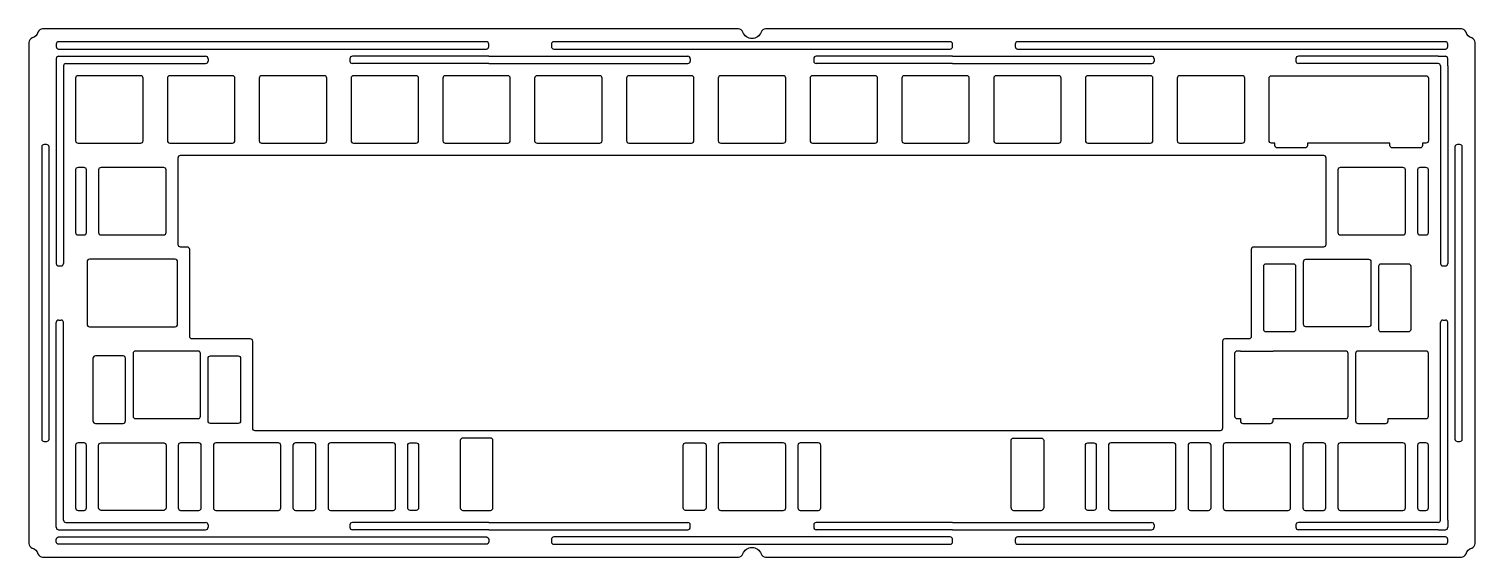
# Model space of a CAD drawing. Extents: x -7 to 293, y -102 to 7.
import ezdxf

# ---------------------------------------------------------------- set-up
doc = ezdxf.new("R2010")
doc.units = 0
doc.header["$MEASUREMENT"] = 0
doc.layers.get('0').update_dxf_attribs({"linetype": 'CONTINUOUS'})

msp = doc.modelspace()

# ---------------------------------------------------------------- linework, layer by layer
for p, q in [((-1.5, 1), (-1.5, -0.5)), ((-1, 1.5), (0.5, 1.5)), ((0.5, 1.5), (29.5, 1.5)), ((30, 1), (30, 0.5)), ((59.44, 1), (59.44, 0.5)), ((88.25, 1.5), (59.94, 1.5)), ((88.25, 0), (59.94, 0)), ((88.25, 1.5), (101.25, 1.5)), ((88.25, 0), (101.25, 0)), ((101.25, 1.5), (129.56, 1.5)), ((101.25, 0), (129.56, 0)), ((130.06, 1), (130.06, 0.5)), ((155.69, 1), (155.69, 0.5)), ((184.5, 1.5), (156.19, 1.5)), ((184.5, 0), (156.19, 0)), ((184.5, 1.5), (197.5, 1.5)), ((184.5, 0), (197.5, 0)), ((197.5, 1.5), (225.81, 1.5)), ((197.5, 0), (225.81, 0)), ((226.31, 1), (226.31, 0.5)), ((255.75, 1), (255.75, 0.5)), ((285.25, 1.5), (256.25, 1.5)), ((285.25, 0), (256.25, 0)), ((285.25, 1.5), (286.75, 1.5)), ((287.25, -0.5), (287.25, 1)), ((-1.5, -0.5), (-1.5, -41.5)), ((0, -0.5), (0, -41.5)), ((0.5, 0), (29.5, 0)), ((285.75, -0.5), (285.75, -41.5)), ((287.25, -0.5), (287.25, -41.5)), ((-1, -42), (-0.5, -42)), ((286.25, -42), (286.75, -42)), ((-1.5, -94.75), (-1.5, -53.75)), ((-1, -53.25), (-0.5, -53.25)), ((0, -94.75), (0, -53.75)), ((285.75, -94.75), (285.75, -53.75)), ((286.25, -53.25), (286.75, -53.25)), ((287.25, -94.75), (287.25, -53.75)), ((244.24, -59.68), (250.99, -59.68)), ((274.87, -59.68), (268.62, -59.68)), ((82.85, -92.73), (88.6, -92.73)), ((197.15, -92.73), (202.9, -92.73)), ((-1.5, -96.25), (-1.5, -94.75)), ((0.5, -95.25), (29.5, -95.25)), ((30, -95.75), (30, -96.25)), ((59.44, -95.75), (59.44, -96.25)), ((88.25, -95.25), (59.94, -95.25)), ((88.25, -95.25), (101.25, -95.25)), ((101.25, -95.25), (129.56, -95.25)), ((130.06, -96.25), (130.06, -95.75)), ((155.69, -95.75), (155.69, -96.25)), ((184.5, -95.25), (156.19, -95.25)), ((184.5, -95.25), (197.5, -95.25)), ((197.5, -95.25), (225.81, -95.25)), ((226.31, -95.75), (226.31, -96.25)), ((255.75, -95.75), (255.75, -96.25)), ((285.25, -95.25), (256.25, -95.25)), ((287.25, -94.75), (287.25, -96.25)), ((-1, -96.75), (0.5, -96.75)), ((0.5, -96.75), (29.5, -96.75)), ((88.25, -96.75), (59.94, -96.75)), ((88.25, -96.75), (101.25, -96.75)), ((101.25, -96.75), (129.56, -96.75)), ((184.5, -96.75), (156.19, -96.75)), ((184.5, -96.75), (197.5, -96.75)), ((197.5, -96.75), (225.81, -96.75)), ((285.25, -96.75), (256.25, -96.75)), ((285.25, -96.75), (286.75, -96.75))]:
    msp.add_line(p, q)
for points in [[(140.99, 6.51, 0.317837), (140.05, 7.17), (-4.34, 7.17, 0.317837), (-5.29, 6.5, -0.226541), (-6.5, 5.29, 0.317837), (-7.17, 4.34), (-7.17, -99.59, 0.317837), (-6.5, -100.54, -0.226542), (-5.29, -101.75, 0.317837), (-4.34, -102.42), (140.05, -102.42, 0.317838), (140.99, -101.76, -0.707105), (144.76, -101.76, 0.317837), (145.7, -102.42), (290.09, -102.42, 0.317837), (291.04, -101.75, -0.226541), (292.25, -100.54, 0.317837), (292.92, -99.59), (292.92, 4.34, 0.317838), (292.25, 5.29, -0.226542), (291.04, 6.5, 0.317843), (290.09, 7.17), (145.7, 7.17, 0.317835), (144.76, 6.51, -0.707106)], [(-1.5, 4), (-1.5, 3.5, 0.414214), (-1, 3), (87.75, 3, 0.414214), (88.25, 3.5), (88.25, 4, 0.414214), (87.75, 4.5), (-1, 4.5, 0.414214)], [(184, 4.5), (101.75, 4.5, 0.414214), (101.25, 4), (101.25, 3.5, 0.414214), (101.75, 3), (184, 3, 0.414214), (184.5, 3.5), (184.5, 4, 0.414214)], [(197.5, 4), (197.5, 3.5, 0.414214), (198, 3), (286.75, 3, 0.414214), (287.25, 3.5), (287.25, 4, 0.414214), (286.75, 4.5), (198, 4.5, 0.414214)], [(3.02, -2.53, 0.414214), (2.52, -3.03), (2.52, -16.03, 0.414214), (3.02, -16.53), (16.02, -16.53, 0.414214), (16.52, -16.03), (16.52, -3.03, 0.414214), (16.02, -2.53)], [(35.07, -2.53), (22.07, -2.53, 0.414214), (21.57, -3.03), (21.57, -16.03, 0.414214), (22.07, -16.53), (35.07, -16.53, 0.414214), (35.57, -16.03), (35.57, -3.03, 0.414214)], [(41.12, -16.53), (54.13, -16.53, 0.414214), (54.62, -16.03), (54.62, -3.03, 0.414214), (54.13, -2.53), (41.12, -2.53, 0.414214), (40.62, -3.03), (40.62, -16.03, 0.414214)], [(59.68, -3.03), (59.68, -16.03, 0.414214), (60.18, -16.53), (73.18, -16.53, 0.414214), (73.68, -16.03), (73.68, -3.03, 0.414214), (73.18, -2.53), (60.18, -2.53, 0.414214)], [(79.23, -16.53), (92.22, -16.53, 0.414214), (92.72, -16.03), (92.72, -3.03, 0.414214), (92.22, -2.53), (79.23, -2.53, 0.414214), (78.73, -3.03), (78.73, -16.03, 0.414214)], [(98.28, -2.53, 0.414214), (97.77, -3.03), (97.77, -16.03, 0.414214), (98.28, -16.53), (111.28, -16.53, 0.414214), (111.78, -16.03), (111.78, -3.03, 0.414214), (111.28, -2.53)], [(130.82, -3.03, 0.414214), (130.32, -2.53), (117.33, -2.53, 0.414214), (116.83, -3.03), (116.83, -16.03, 0.414214), (117.33, -16.53), (130.32, -16.53, 0.414214), (130.82, -16.03)], [(149.37, -16.53, 0.414214), (149.88, -16.03), (149.88, -3.03, 0.414214), (149.37, -2.53), (136.38, -2.53, 0.414214), (135.88, -3.03), (135.88, -16.03, 0.414214), (136.38, -16.53)], [(155.43, -2.53, 0.414214), (154.93, -3.03), (154.93, -16.03, 0.414214), (155.43, -16.53), (168.43, -16.53, 0.414214), (168.93, -16.03), (168.93, -3.03, 0.414214), (168.43, -2.53)], [(173.97, -3.03), (173.97, -16.03, 0.414214), (174.47, -16.53), (187.47, -16.53, 0.414214), (187.97, -16.03), (187.97, -3.03, 0.414214), (187.47, -2.53), (174.47, -2.53, 0.414214)], [(193.03, -16.03, 0.414214), (193.53, -16.53), (206.53, -16.53, 0.414214), (207.03, -16.03), (207.03, -3.03, 0.414214), (206.53, -2.53), (193.53, -2.53, 0.414214), (193.03, -3.03)], [(226.07, -3.03, 0.414214), (225.57, -2.53), (212.57, -2.53, 0.414214), (212.07, -3.03), (212.07, -16.03, 0.414214), (212.57, -16.53), (225.57, -16.53, 0.414214), (226.07, -16.03)], [(231.12, -16.03, 0.414214), (231.62, -16.53), (244.62, -16.53, 0.414214), (245.12, -16.03), (245.12, -3.03, 0.414214), (244.62, -2.53), (231.62, -2.53, 0.414214), (231.12, -3.03)], [(275.26, -16.53), (258.14, -16.53), (258.14, -17.03, -0.414214), (257.64, -17.53), (251.89, -17.53, -0.414214), (251.39, -17.03), (251.39, -16.53), (250.68, -16.53, -0.414214), (250.18, -16.03), (250.18, -3.03, -0.414214), (250.68, -2.53), (282.73, -2.53, -0.414214), (283.23, -3.03), (283.23, -16.03, -0.414214), (282.73, -16.53), (282.01, -16.53), (282.01, -17.03, -0.414214), (281.51, -17.53), (275.76, -17.53, -0.414214), (275.26, -17.03)], [(-4, -78.44), (-3.5, -78.44, 0.414214), (-3, -77.94), (-3, -17.31, 0.414214), (-3.5, -16.81), (-4, -16.81, 0.414214), (-4.5, -17.31), (-4.5, -77.94, 0.414214)], [(289.75, -78.44, 0.414214), (290.25, -77.94), (290.25, -17.31, 0.414214), (289.75, -16.81), (289.25, -16.81, 0.414214), (288.75, -17.31), (288.75, -77.94, 0.414214), (289.25, -78.44)], [(23.81, -37.6), (23.81, -19.55, -0.414214), (24.31, -19.05), (261.44, -19.05, -0.414214), (261.94, -19.55), (261.94, -37.6, -0.414214), (261.44, -38.1), (246.98, -38.1, 0.414214), (246.48, -38.6), (246.48, -56.65, -0.414214), (245.98, -57.15), (241.01, -57.15, 0.414214), (240.51, -57.65), (240.51, -75.7, -0.414214), (240.01, -76.2), (39.77, -76.2, -0.414214), (39.27, -75.7), (39.27, -57.65, 0.414214), (38.77, -57.15), (26.69, -57.15, -0.414214), (26.19, -56.65), (26.19, -38.6, 0.414214), (25.69, -38.1), (24.31, -38.1, -0.414214)], [(4.26, -21.58), (3.02, -21.58, 0.414214), (2.52, -22.08), (2.52, -35.08, 0.414214), (3.02, -35.58), (4.26, -35.58, 0.414214), (4.76, -35.08), (4.76, -22.08, 0.414214)], [(7.79, -21.58, 0.414214), (7.29, -22.08), (7.29, -35.08, 0.414214), (7.79, -35.58), (20.79, -35.58, 0.414214), (21.29, -35.08), (21.29, -22.08, 0.414214), (20.79, -21.58)], [(264.96, -35.58), (277.96, -35.58, 0.414214), (278.46, -35.08), (278.46, -22.08, 0.414214), (277.96, -21.58), (264.96, -21.58, 0.414214), (264.46, -22.08), (264.46, -35.08, 0.414214)], [(282.73, -21.58), (281.49, -21.58, 0.414214), (280.99, -22.08), (280.99, -35.08, 0.414214), (281.49, -35.58), (282.73, -35.58, 0.414214), (283.23, -35.08), (283.23, -22.08, 0.414214)], [(5.41, -54.63), (23.17, -54.63, 0.414214), (23.67, -54.13), (23.67, -41.13, 0.414214), (23.17, -40.63), (5.41, -40.63, 0.414214), (4.91, -41.13), (4.91, -54.13, 0.414214)], [(249.51, -41.63, 0.414214), (249.01, -42.13), (249.01, -55.13, 0.414214), (249.51, -55.63), (255.26, -55.63, 0.414214), (255.76, -55.13), (255.76, -42.13, 0.414214), (255.26, -41.63)], [(257.82, -54.63, -0.414214), (257.32, -54.13), (257.32, -41.13, -0.414214), (257.82, -40.63), (270.82, -40.63, -0.414214), (271.32, -41.13), (271.32, -54.13, -0.414214), (270.82, -54.63)], [(279.63, -42.13, 0.414214), (279.13, -41.63), (273.38, -41.63, 0.414214), (272.88, -42.13), (272.88, -55.13, 0.414214), (273.38, -55.63), (279.13, -55.63, 0.414214), (279.63, -55.13)], [(27.93, -73.68, 0.414214), (28.43, -73.18), (28.43, -60.18, 0.414214), (27.93, -59.68), (14.93, -59.68, 0.414214), (14.43, -60.18), (14.43, -73.18, 0.414214), (14.93, -73.68)], [(6.62, -60.68, 0.414214), (6.12, -61.17), (6.12, -74.18, 0.414214), (6.62, -74.68), (12.37, -74.68, 0.414214), (12.87, -74.18), (12.87, -61.17, 0.414214), (12.37, -60.68)], [(30.49, -60.68), (36.24, -60.68, -0.414214), (36.74, -61.17), (36.74, -74.18, -0.414214), (36.24, -74.68), (30.49, -74.68, -0.414214), (29.99, -74.18), (29.99, -61.17, -0.414214)], [(3.02, -92.73), (4.26, -92.73, 0.414214), (4.76, -92.23), (4.76, -79.23, 0.414214), (4.26, -78.73), (3.02, -78.73, 0.414214), (2.52, -79.23), (2.52, -92.23, 0.414214)], [(7.29, -92.23), (7.29, -79.23, -0.414214), (7.79, -78.73), (20.79, -78.73, -0.414214), (21.29, -79.23), (21.29, -92.23, -0.414214), (20.79, -92.73), (7.79, -92.73, -0.414214)], [(25.55, -92.73), (28.08, -92.73, 0.414214), (28.58, -92.23), (28.58, -79.23, 0.414214), (28.08, -78.73), (26.84, -78.73), (24.31, -78.73, 0.414214), (23.81, -79.23), (23.81, -92.23, 0.414214), (24.31, -92.73)], [(44.6, -78.73), (31.6, -78.73, 0.414214), (31.1, -79.23), (31.1, -92.23, 0.414214), (31.6, -92.73), (44.6, -92.73, 0.414214), (45.1, -92.23), (45.1, -79.23, 0.414214)], [(50.65, -92.73), (51.89, -92.73, 0.414214), (52.39, -92.23), (52.39, -79.23, 0.414214), (51.89, -78.73), (50.65, -78.73), (48.12, -78.73, 0.414214), (47.62, -79.23), (47.62, -92.23, 0.414214), (48.12, -92.73)], [(68.41, -78.73), (55.41, -78.73, 0.414214), (54.91, -79.23), (54.91, -92.23, 0.414214), (55.41, -92.73), (68.41, -92.73, 0.414214), (68.91, -92.23), (68.91, -79.23, 0.414214)], [(71.44, -79.23, -0.414214), (71.94, -78.73), (73.18, -78.73, -0.414214), (73.68, -79.23), (73.68, -92.23, -0.414214), (73.18, -92.73), (71.94, -92.73, -0.414214), (71.44, -92.23)], [(129.09, -78.73), (132.85, -78.73, -0.414214), (133.35, -79.23), (133.35, -92.23, -0.414214), (132.85, -92.73), (129.09, -92.73, -0.414214), (128.59, -92.23), (128.59, -79.23, -0.414214)], [(149.88, -79.23, 0.414214), (149.37, -78.73), (136.38, -78.73, 0.414214), (135.88, -79.23), (135.88, -92.23, 0.414214), (136.38, -92.73), (149.37, -92.73, 0.414214), (149.88, -92.23)], [(156.66, -78.73), (152.9, -78.73, 0.414214), (152.4, -79.23), (152.4, -92.23, 0.414214), (152.9, -92.73), (156.66, -92.73, 0.414214), (157.16, -92.23), (157.16, -79.23, 0.414214)], [(212.07, -79.23, -0.414214), (212.57, -78.73), (213.81, -78.73, -0.414214), (214.31, -79.23), (214.31, -92.23, -0.414214), (213.81, -92.73), (212.57, -92.73, -0.414214), (212.07, -92.23)], [(230.34, -78.73), (217.34, -78.73, 0.414214), (216.84, -79.23), (216.84, -92.23, 0.414214), (217.34, -92.73), (230.34, -92.73, 0.414214), (230.84, -92.23), (230.84, -79.23, 0.414214)], [(237.63, -78.73), (236.39, -78.73), (233.86, -78.73, 0.414214), (233.36, -79.23), (233.36, -92.23, 0.414214), (233.86, -92.73), (236.39, -92.73), (237.63, -92.73, 0.414214), (238.13, -92.23), (238.13, -79.23, 0.414214)], [(254.65, -79.23, 0.414214), (254.15, -78.73), (241.15, -78.73, 0.414214), (240.65, -79.23), (240.65, -92.23, 0.414214), (241.15, -92.73), (254.15, -92.73, 0.414214), (254.65, -92.23)], [(261.94, -92.23), (261.94, -79.23, 0.414214), (261.44, -78.73), (260.2, -78.73), (257.68, -78.73, 0.414214), (257.18, -79.23), (257.18, -92.23, 0.414214), (257.68, -92.73), (260.2, -92.73), (261.44, -92.73, 0.414214)], [(277.96, -92.73, 0.414214), (278.46, -92.23), (278.46, -79.23, 0.414214), (277.96, -78.73), (264.96, -78.73, 0.414214), (264.46, -79.23), (264.46, -92.23, 0.414214), (264.96, -92.73)], [(282.73, -78.73), (281.49, -78.73, 0.414214), (280.99, -79.23), (280.99, -92.23, 0.414214), (281.49, -92.73), (282.73, -92.73, 0.414214), (283.23, -92.23), (283.23, -79.23, 0.414214)], [(87.75, -98.25, -0.414214), (88.25, -98.75), (88.25, -99.25, -0.414214), (87.75, -99.75), (-1, -99.75, -0.414214), (-1.5, -99.25), (-1.5, -98.75, -0.414214), (-1, -98.25)], [(101.75, -99.75), (184, -99.75, 0.414214), (184.5, -99.25), (184.5, -98.75, 0.414214), (184, -98.25), (101.75, -98.25, 0.414214), (101.25, -98.75), (101.25, -99.25, 0.414214)], [(287.25, -99.25), (287.25, -98.75, 0.414214), (286.75, -98.25), (198, -98.25, 0.414214), (197.5, -98.75), (197.5, -99.25, 0.414214), (198, -99.75), (286.75, -99.75, 0.414214)]]:
    msp.add_lwpolyline(points, format="xyb", close=True)
at = {"flags": 128}
for points in [[(244.24, -59.68), (243.53, -59.68, 0.414214), (243.03, -60.18), (243.03, -73.18, 0.414214), (243.53, -73.68), (244.24, -73.68), (244.24, -74.18, 0.414214), (244.74, -74.68), (250.49, -74.68, 0.414214), (250.99, -74.18), (250.99, -73.68), (266.06, -73.68, 0.414214), (266.56, -73.18), (266.56, -60.18, 0.414214), (266.06, -59.68), (250.99, -59.68)], [(268.12, -60.18), (268.12, -74.18, 0.414214), (268.62, -74.68), (274.37, -74.68, 0.414214), (274.87, -74.18), (274.87, -73.68), (282.73, -73.68, 0.414214), (283.23, -73.18), (283.23, -60.18, 0.414214), (282.73, -59.68), (274.87, -59.68)], [(89.1, -92.23), (89.1, -78.23, 0.414214), (88.6, -77.73), (82.85, -77.73, 0.414214), (82.35, -78.23), (82.35, -92.23)], [(196.65, -92.23), (196.65, -78.23, -0.414214), (197.15, -77.73), (202.9, -77.73, -0.414214), (203.4, -78.23), (203.4, -92.23)]]:
    msp.add_lwpolyline(points, format="xyb", dxfattribs=at)
for centre, start, end in [((-1, 1), 90, 180), ((29.5, 1), 0, 90), ((29.5, 0.5), 270, 0), ((59.94, 1), 90, 180), ((59.94, 0.5), 180, 270), ((129.56, 1), 0, 90), ((129.56, 0.5), 270, 0), ((156.19, 1), 90, 180), ((156.19, 0.5), 180, 270), ((225.81, 1), 359.9999, 90), ((225.81, 0.5), 270, 359.9999), ((256.25, 1), 89.9983, 180), ((256.25, 0.5), 180, 270), ((286.75, 1), 0, 89.9983), ((0.5, -0.5), 90, 180), ((285.25, -0.5), 0, 90), ((-1, -41.5), 180, 270), ((-0.5, -41.5), 270, 0), ((286.25, -41.5), 180, 270), ((286.75, -41.5), 270, 0), ((-1, -53.75), 90, 180), ((-0.5, -53.75), 0, 90), ((286.25, -53.75), 90, 180), ((286.75, -53.75), 0, 90), ((268.62, -60.18), 90, 180), ((82.85, -92.23), 180, 270), ((88.6, -92.23), 270, 0), ((197.15, -92.23), 180, 270), ((202.9, -92.23), 270, 0), ((0.5, -94.75), 180, 270), ((29.5, -95.75), 0, 90), ((59.94, -95.75), 90, 180), ((129.56, -95.75), 0, 90), ((156.19, -95.75), 90, 180), ((225.81, -95.75), 0, 90), ((256.25, -95.75), 90, 180), ((285.25, -94.75), 270, 360), ((-1, -96.25), 180, 270), ((29.5, -96.25), 270, 0), ((59.94, -96.25), 180, 270), ((129.56, -96.25), 270, 0), ((156.19, -96.25), 180, 270), ((225.81, -96.25), 270, 0), ((256.25, -96.25), 180, 270), ((286.75, -96.25), 270, 0)]:
    msp.add_arc(centre, 0.5, start, end)

doc.saveas('drawing.dxf')
